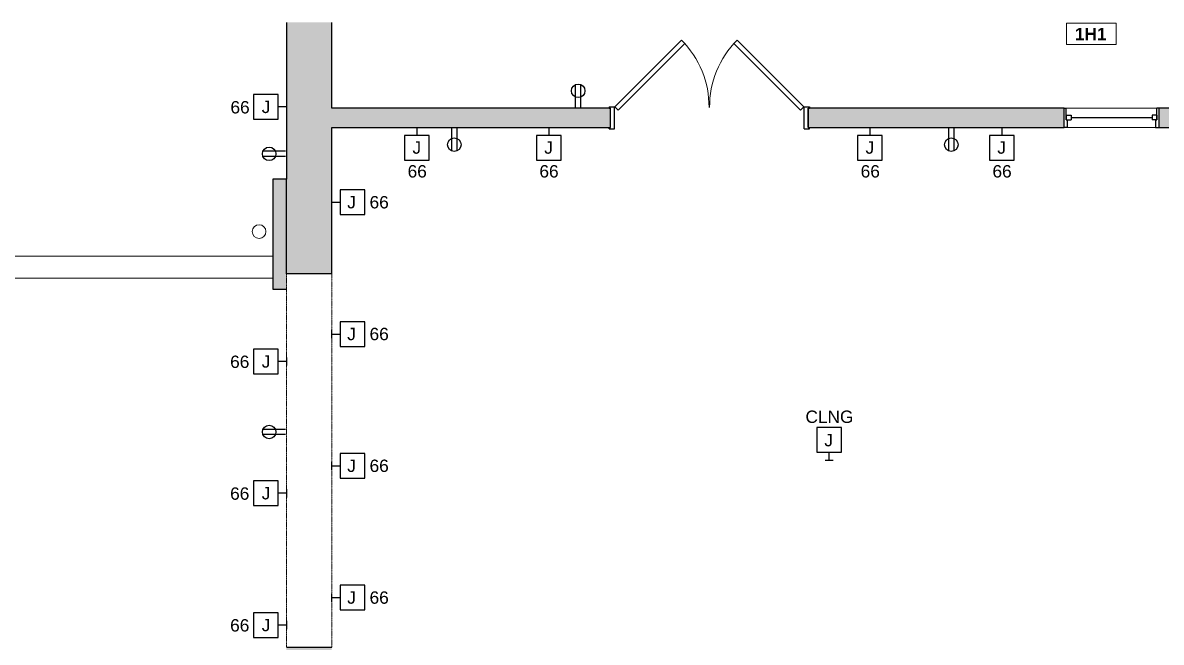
# Model space of a CAD drawing. Header units: inches. Extents: x -4688 to 1542, y -3558 to 978.
# Drawn here: x 368.2 to 782.9, y 169 to 394.6 of the extents above; entities that cross this region are included whole.
import ezdxf

# ---------------------------------------------------------------- set-up
doc = ezdxf.new("R2010")
doc.units = ezdxf.units.IN
doc.header["$MEASUREMENT"] = 0
doc.linetypes.add('Overhead', pattern=[0.15625, 0.09375, -0.0625])
for name, color, linetype, lineweight in [('A-ANNO-NOTE', 131, 'Continuous', 40), ('A-AREA-IDEN', 2, 'Continuous', 9), ('A-DETL-GENF', 92, 'Continuous', 18), ('A-DETL-MEDM', 33, 'Continuous', 18), ('A-DOOR', 31, 'Continuous', 18), ('A-DOOR-FRAM', 31, 'Continuous', 30), ('A-FLOR', 192, 'Continuous', 18), ('A-GLAZ', 151, 'Continuous', 18), ('A-WALL', 113, 'Continuous', 18), ('A-WALL-PATT', 111, 'Continuous', 18), ('I-WALL', 2, 'Continuous', 18)]:
    doc.layers.add(name, color=color, linetype=linetype, lineweight=lineweight)
doc.styles.add('Arial', font='arial.ttf', dxfattribs={"height": 4.5})
doc.styles.add('Swis721 Lt BT', font='swissl.ttf', dxfattribs={"height": 4.5})
doc.styles.add('Swis721 Lt BT_B', font='', dxfattribs={"height": 4.5})
doc.styles.get('Swis721 Lt BT_B').set_extended_font_data('Swis721 Lt BT', bold=True)

# ---------------------------------------------------------------- blocks, each defined once
blk = doc.blocks.new('Double Flush - D3 5_9_ X 7_-6680602-1st Floor Power _ Signal')
at = {"layer": 'A-DOOR', "color": 8, "lineweight": 30}
for p, q in [((-34.41, 4), (-10.14, 28.26)), ((-8.91, 27.03), (-33.17, 2.76)), ((-10.14, 28.26), (-8.91, 27.03)), ((10.14, 28.26), (8.91, 27.03)), ((8.91, 27.03), (33.17, 2.76)), ((34.41, 4), (10.14, 28.26)), ((-33.17, 2.76), (-34.41, 4)), ((33.17, 2.76), (34.41, 4))]:
    blk.add_line(p, q, dxfattribs=at)
at = {"layer": 'A-DOOR', "lineweight": 9}
for centre, start, end in [((-34.41, 4), 359.5, 45), ((34.41, 4), 135, 180.5)]:
    blk.add_arc(centre, 34.31, start, end, dxfattribs=at)
at = {"layer": 'A-DOOR-FRAM', "color": 8}
for p, q in [((-36.5, 4), (-34.5, 4)), ((-36.5, 4), (-36.5, 3.5)), ((-36.5, 3.5), (-36, 3.5)), ((-36, -3.5), (-36, 3.5)), ((-34.5, -4), (-34.5, 4)), ((34.5, -4), (34.5, 4)), ((34.5, 4), (36.5, 4)), ((36, 3.5), (36.5, 3.5)), ((36, -3.5), (36, 3.5)), ((36.5, 4), (36.5, 3.5)), ((-36.5, -3.5), (-36, -3.5)), ((-36.5, -4), (-36.5, -3.5)), ((-36.5, -4), (-34.5, -4)), ((34.5, -4), (36.5, -4)), ((36, -3.5), (36.5, -3.5)), ((36.5, -4), (36.5, -3.5))]:
    blk.add_line(p, q, dxfattribs=at)
blk = doc.blocks.new('Double Hung - 2_ 10_5_ x 48_-6653149-1st Floor Power _ Signal')
at = {"layer": 'A-GLAZ', "color": 8, "lineweight": 30}
for p, q in [((-17.25, 3.5), (-16.5, 3.5)), ((-16.5, -0.75), (-16.5, 3.5)), ((-16.5, 1), (-16.5, -0.75)), ((-16.5, 1), (-14.75, 1)), ((-14.75, 1), (-14.75, -0.75)), ((-14.75, 0.125), (14.75, 0.125)), ((14.75, 1), (14.75, -0.75)), ((16.5, 1), (14.75, 1)), ((16.5, -0.75), (16.5, 3.5)), ((17.25, 3.5), (16.5, 3.5)), ((16.5, 1), (16.5, -0.75)), ((-16, -3.5), (-17.25, -3.5)), ((-16.5, -0.75), (-14.75, -0.75)), ((-16.5, -0.75), (-16, -0.75)), ((-16, -3.5), (-16, -0.75)), ((16.5, -0.75), (14.75, -0.75)), ((16, -0.75), (16.5, -0.75)), ((16, -0.75), (16, -3.5)), ((16, -3.5), (17.25, -3.5))]:
    blk.add_line(p, q, dxfattribs=at)
blk = doc.blocks.new('Door-Opening - 96_ x 96_ 4-7365091-1st Floor Power _ Signal')
at = {"layer": 'A-DETL-GENF', "linetype": 'Overhead', "lineweight": 9}
for p, q in [((67.68, 8.25), (-68.32, 8.25)), ((-68.32, -8.25), (67.68, -8.25))]:
    blk.add_line(p, q, dxfattribs=at)
at = {"layer": 'A-DETL-MEDM', "lineweight": 30}
for p, q in [((-68.32, 8.25), (-68.32, -8.25)), ((67.68, -8.25), (67.68, 8.25))]:
    blk.add_line(p, q, dxfattribs=at)
blk = doc.blocks.new('Room Tag - Room Name and Number-3379422-1st Floor Power _ Signal')
at = {"layer": 'A-AREA-IDEN'}
for p, q in [((-0.1881, -0.1636), (-0.1881, -0.0018)), ((-0.1881, -0.0018), (0.1869, -0.0018)), ((0.1869, -0.0018), (-0.1881, -0.0018)), ((-0.1881, -0.0018), (-0.1881, -0.1636)), ((0.1869, -0.0018), (0.1869, -0.1636)), ((0.1869, -0.1636), (0.1869, -0.0018)), ((0.1869, -0.1636), (-0.1881, -0.1636)), ((-0.1881, -0.1636), (0.1869, -0.1636))]:
    blk.add_line(p, q, dxfattribs=at)

msp = doc.modelspace()

# ---------------------------------------------------------------- hatches: boundary and pattern name
at = {"layer": 'A-WALL-PATT', "lineweight": 9}
h = msp.add_hatch(color=7, dxfattribs=at)
h.paths.add_polyline_path([(480.78, -1.17), (480.78, 123.89), (464.28, 123.89), (464.28, -1.17)], flags=0)
h.paths.add_polyline_path([(480.78, 163.89), (480.78, 167.2), (464.28, 167.2), (464.28, 163.89)], flags=0)
h.paths.add_polyline_path([(464.28, 303.2), (480.78, 303.2), (480.78, 394.76), (464.28, 394.76)], flags=0)
h.paths.add_polyline_path([(464.28, 430.76), (480.78, 430.76), (480.78, 498.76), (464.28, 498.76), (464.28, 441.2)], flags=0)
h.paths.add_polyline_path([(480.78, 534.76), (480.78, 814.52), (464.28, 814.52), (464.28, 534.76)], flags=0)
h = msp.add_hatch(color=7, dxfattribs=at)
h.paths.add_polyline_path([(1087.74, 356.51), (1087.74, 363.51), (932.03, 363.51), (932.03, 356.51), (996.51, 356.51)], flags=0)
h.paths.add_polyline_path([(862.66, 356.51), (897.53, 356.51), (897.53, 363.51), (782.03, 363.51), (782.03, 356.51), (853.17, 356.51)], flags=0)
h.paths.add_polyline_path([(747.53, 356.51), (747.53, 363.51), (654.28, 363.51), (654.28, 356.51)], flags=0)
h.paths.add_polyline_path([(568.19, 356.51), (582.28, 356.51), (582.28, 363.51), (480.78, 363.51), (480.78, 356.51)], flags=0)
msp.add_hatch(color=7, dxfattribs=at).paths.add_polyline_path([(464.28, 297.59), (464.28, 337.59), (459.28, 337.59), (459.28, 297.59), (461.11, 297.59)], flags=0)

# ---------------------------------------------------------------- linework, layer by layer
at = {"layer": 'A-ANNO-NOTE', "lineweight": 30}
for p, q in [((569.57, 363.84), (569.57, 372.1)), ((571.49, 363.84), (571.49, 372.1)), ((461.28, 368.45), (452.28, 368.45)), ((452.28, 368.45), (452.28, 359.45)), ((461.28, 359.45), (461.28, 368.45)), ((464.28, 365.45), (464.28, 362.45)), ((464.28, 363.95), (461.28, 363.95)), ((452.28, 359.45), (461.28, 359.45)), ((516.28, 353.51), (507.28, 353.51)), ((507.28, 353.51), (507.28, 344.51)), ((510.28, 356.51), (513.28, 356.51)), ((511.78, 356.51), (511.78, 353.51)), ((516.28, 344.51), (516.28, 353.51)), ((524.44, 356.18), (524.44, 347.92)), ((526.36, 356.18), (526.36, 347.92)), ((564.28, 353.51), (555.28, 353.51)), ((555.28, 353.51), (555.28, 344.51)), ((558.28, 356.51), (561.28, 356.51)), ((559.78, 356.51), (559.78, 353.51)), ((564.28, 344.51), (564.28, 353.51)), ((681.28, 353.51), (672.28, 353.51)), ((672.28, 353.51), (672.28, 344.51)), ((675.28, 356.51), (678.28, 356.51)), ((676.78, 356.51), (676.78, 353.51)), ((681.28, 344.51), (681.28, 353.51)), ((705.44, 356.18), (705.44, 347.92)), ((707.36, 356.18), (707.36, 347.92)), ((729.28, 353.51), (720.28, 353.51)), ((720.28, 353.51), (720.28, 344.51)), ((723.28, 356.51), (726.28, 356.51)), ((724.78, 356.51), (724.78, 353.51)), ((729.28, 344.51), (729.28, 353.51)), ((463.95, 347.8), (455.69, 347.8)), ((463.95, 345.89), (455.69, 345.89)), ((507.28, 344.51), (516.28, 344.51)), ((555.28, 344.51), (564.28, 344.51)), ((672.28, 344.51), (681.28, 344.51)), ((720.28, 344.51), (729.28, 344.51)), ((483.78, 333.73), (483.78, 324.73)), ((492.78, 333.73), (483.78, 333.73)), ((492.78, 324.73), (492.78, 333.73)), ((480.78, 327.73), (480.78, 330.73)), ((480.78, 329.23), (483.78, 329.23)), ((483.78, 324.73), (492.78, 324.73)), ((480.78, 279.73), (480.78, 282.73)), ((483.78, 285.73), (483.78, 276.73)), ((492.78, 285.73), (483.78, 285.73)), ((492.78, 276.73), (492.78, 285.73)), ((480.78, 281.23), (483.78, 281.23)), ((461.28, 275.73), (452.28, 275.73)), ((452.28, 275.73), (452.28, 266.73)), ((461.28, 266.73), (461.28, 275.73)), ((483.78, 276.73), (492.78, 276.73)), ((464.28, 271.23), (461.28, 271.23)), ((464.28, 272.73), (464.28, 269.73)), ((452.28, 266.73), (461.28, 266.73)), ((463.95, 246.51), (455.69, 246.51)), ((666.42, 247.2), (657.42, 247.2)), ((657.42, 247.2), (657.42, 238.2)), ((666.42, 238.2), (666.42, 247.2)), ((463.95, 244.59), (455.69, 244.59)), ((483.78, 237.73), (483.78, 228.73)), ((492.78, 237.73), (483.78, 237.73)), ((492.78, 228.73), (492.78, 237.73)), ((657.42, 238.2), (666.42, 238.2)), ((661.92, 235.2), (661.92, 238.2)), ((480.78, 231.73), (480.78, 234.73)), ((480.78, 233.23), (483.78, 233.23)), ((663.42, 235.2), (660.42, 235.2)), ((483.78, 228.73), (492.78, 228.73)), ((461.28, 227.73), (452.28, 227.73)), ((452.28, 227.73), (452.28, 218.73)), ((461.28, 218.73), (461.28, 227.73)), ((464.28, 224.73), (464.28, 221.73)), ((464.28, 223.23), (461.28, 223.23)), ((452.28, 218.73), (461.28, 218.73)), ((480.78, 183.73), (480.78, 186.73)), ((483.78, 189.73), (483.78, 180.73)), ((492.78, 189.73), (483.78, 189.73)), ((492.78, 180.73), (492.78, 189.73)), ((480.78, 185.23), (483.78, 185.23)), ((461.28, 179.73), (452.28, 179.73)), ((452.28, 179.73), (452.28, 170.73)), ((461.28, 170.73), (461.28, 179.73)), ((483.78, 180.73), (492.78, 180.73)), ((464.28, 175.23), (461.28, 175.23)), ((464.28, 176.73), (464.28, 173.73)), ((452.28, 170.73), (461.28, 170.73))]:
    msp.add_line(p, q, dxfattribs=at)
for centre, radius in [((570.53, 369.82), 2.47), ((525.4, 350.2), 2.48), ((706.4, 350.2), 2.47), ((457.97, 346.85), 2.47), ((457.97, 245.55), 2.47)]:
    msp.add_circle(centre, radius, dxfattribs=at)
at = {"layer": 'A-FLOR'}
for start, end in [(0, 180), (180, 0)]:
    msp.add_arc((454.28, 318.52), 2.5, start, end, dxfattribs=at)
at = {"layer": 'A-WALL', "color": 8, "lineweight": 30}
for p, q in [((464.28, 394.76), (464.28, 337.59)), ((480.78, 363.51), (480.78, 394.76)), ((582.28, 363.51), (480.78, 363.51)), ((582.28, 356.51), (582.28, 363.51)), ((747.53, 363.51), (654.28, 363.51)), ((654.28, 363.51), (654.28, 356.51)), ((747.53, 356.51), (747.53, 363.51)), ((897.53, 363.51), (782.03, 363.51)), ((782.03, 363.51), (782.03, 356.51)), ((480.78, 303.2), (480.78, 356.51)), ((480.78, 356.51), (582.28, 356.51)), ((654.28, 356.51), (747.53, 356.51)), ((782.03, 356.51), (842.39, 356.51))]:
    msp.add_line(p, q, dxfattribs=at)
at = {"layer": 'A-WALL', "lineweight": 9}
for p, q in [((747.53, 363.51), (782.03, 363.51)), ((782.03, 356.51), (747.53, 356.51)), ((23.22, 309.59), (459.28, 309.59)), ((459.28, 301.59), (23.22, 301.59))]:
    msp.add_line(p, q, dxfattribs=at)
at = {"layer": 'I-WALL', "color": 8, "lineweight": 30}
for p, q in [((459.28, 337.59), (459.28, 297.59)), ((464.28, 337.59), (459.28, 337.59)), ((464.28, 303.2), (464.28, 337.59)), ((459.28, 297.59), (464.28, 297.59))]:
    msp.add_line(p, q, dxfattribs=at)

# ---------------------------------------------------------------- block references
at = {"layer": 'A-AREA-IDEN', "xscale": 47.99999999999997, "yscale": 47.99999999999997, "zscale": 47.99999999999997}
msp.add_blockref('Room Tag - Room Name and Number-3379422-1st Floor Power _ Signal', (757.45, 394.54), dxfattribs=at)
at = {"layer": 'A-DOOR'}
msp.add_blockref('Double Flush - D3 5_9_ X 7_-6680602-1st Floor Power _ Signal', (618.28, 360.01), dxfattribs=at)
at = {"layer": 'A-DOOR', "rotation": 89.9999999999999}
msp.add_blockref('Door-Opening - 96_ x 96_ 4-7365091-1st Floor Power _ Signal', (472.53, 235.52), dxfattribs=at)
at = {"layer": 'A-GLAZ'}
msp.add_blockref('Double Hung - 2_ 10_5_ x 48_-6653149-1st Floor Power _ Signal', (764.78, 360.01), dxfattribs=at)

# ---------------------------------------------------------------- texts
at = {"layer": 'A-ANNO-NOTE', "lineweight": 9, "char_height": 4.5, "attachment_point": 1}
for s, insert, width, style in [('66', (443.88, 366.08), 8.181, 'Swis721 Lt BT'), ('J', (455.27, 366.21), 3.939, 'Arial'), ('J', (510.16, 351.4), 3.939, 'Arial'), ('J', (558.16, 351.4), 3.939, 'Arial'), ('J', (675.16, 351.4), 3.939, 'Arial'), ('J', (723.16, 351.4), 3.939, 'Arial'), ('66', (508.4, 342.75), 8.181, 'Swis721 Lt BT'), ('66', (556.4, 342.75), 8.181, 'Swis721 Lt BT'), ('66', (673.4, 342.75), 8.181, 'Swis721 Lt BT'), ('66', (721.4, 342.75), 8.181, 'Swis721 Lt BT'), ('J', (486.4, 331.49), 3.939, 'Arial'), ('66', (494.54, 331.49), 8.181, 'Swis721 Lt BT'), ('J', (486.4, 283.49), 3.939, 'Arial'), ('66', (494.54, 283.49), 8.181, 'Swis721 Lt BT'), ('66', (443.76, 273.37), 8.181, 'Swis721 Lt BT'), ('J', (455.27, 273.49), 3.939, 'Arial'), ('CLNG', (653.3, 253.35), 20.604, 'Swis721 Lt BT'), ('J', (660.16, 244.82), 3.939, 'Arial'), ('J', (486.4, 235.49), 3.939, 'Arial'), ('66', (494.54, 235.49), 8.181, 'Swis721 Lt BT'), ('66', (443.76, 225.37), 8.181, 'Swis721 Lt BT'), ('J', (455.27, 225.49), 3.939, 'Arial'), ('J', (486.4, 187.49), 3.939, 'Arial'), ('66', (494.54, 187.49), 8.181, 'Swis721 Lt BT'), ('66', (443.76, 177.37), 8.181, 'Swis721 Lt BT'), ('J', (455.27, 177.49), 3.939, 'Arial')]:
    msp.add_mtext(s, dxfattribs=dict(at, insert=insert, width=width, style=style))
at = {"layer": 'A-AREA-IDEN', "insert": (751.43, 392.74), "char_height": 4.5, "width": 14.0895, "attachment_point": 1, "style": 'Swis721 Lt BT_B'}
msp.add_mtext('1H1', dxfattribs=at)

doc.saveas('drawing.dxf')
